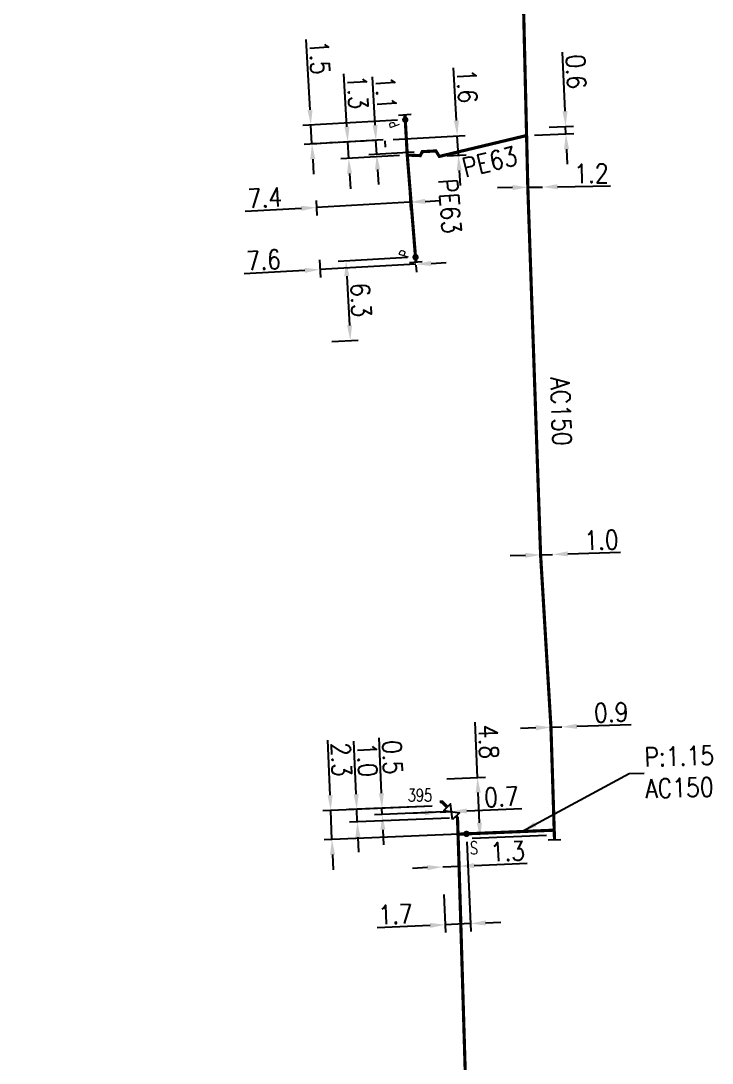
# Model space of a CAD drawing. Header units: millimetres. Extents: x 115991 to 117009, y 129000 to 129990.
# Drawn here: x 116871.4 to 116926.1, y 129636.6 to 129719.1 of the extents above; entities that cross this region are included whole.
import ezdxf
from ezdxf.enums import TextEntityAlignment as Align

# ---------------------------------------------------------------- set-up
doc = ezdxf.new("R2010")
doc.units = ezdxf.units.MM
doc.header["$PDMODE"] = 34
for name, pattern in [('DASHED', [0.75, 0.5, -0.25]), ('L_25_AP', [2000, 1000, 1000]), ('L_25_PE', [2000, 1000, 1000])]:
    doc.linetypes.add(name, pattern=pattern)
doc.layers.get('0').update_dxf_attribs({"linetype": 'CONTINUOUS'})
doc.layers.get('DEFPOINTS').update_dxf_attribs({"linetype": 'CONTINUOUS'})
for name, color, linetype in [('L_150', 1, 'CONTINUOUS'), ('L_300', 7, 'CONTINUOUS'), ('L_340', 7, 'CONTINUOUS')]:
    doc.layers.add(name, color=color, linetype=linetype)
doc.styles.add('G_ROMANS', font='ROMANS.SHX', dxfattribs={"width": 0.75})
doc.styles.get("Standard").update_dxf_attribs({"font": 'romans.shx', "width": 0.85})
doc.dimstyles.get("Standard").update_dxf_attribs({"dimtxt": 1.5, "dimasz": 1.2, "dimexe": 0.625, "dimexo": 0.625, "dimgap": 0.25, "dimtad": 1, "dimdec": 1, "dimzin": 0, "dimdsep": 46, "dimtxsty": 'Standard', "dimcen": -0.5, "dimadec": 0, "dimazin": 0, "dimtfac": 1, "dimtdec": 1, "dimtmove": 0, "dimatfit": 3, "dimfxl": 0, "dimtolj": 1, "dimtzin": 0, "dimarcsym": 0})

# ---------------------------------------------------------------- blocks, each defined once
blk = doc.blocks.new('L_300_09')
at = {"color": 0, "linetype": 'Continuous', "flags": 128}
blk.add_lwpolyline([(0.5, -0.375), (-0.5, 0.375), (-0.5, -0.375), (0.5, 0.375), (0.5, -0.375)], dxfattribs=at)
at = {"color": 0, "linetype": 'Continuous', "width": 0.75}
blk.add_attdef('NUM', text='', height=1, dxfattribs=at).set_placement((0, 1.691), align=Align.MIDDLE_CENTER)
at = {"color": 0, "linetype": 'Continuous', "width": 0.75, "flags": 3}
for tag, p in [('DEF_LEG', (0, -5)), ('DEF_COUP', (0, -7.5)), ('DEF_TYPE', (0, -10))]:
    blk.add_attdef(tag, text='', height=1.2, dxfattribs=at).set_placement(p, align=Align.MIDDLE)
blk = doc.blocks.new('L_340_07')
at = {"color": 0, "linetype": 'Continuous', "const_width": 0.25, "flags": 128}
blk.add_lwpolyline([(0, 0), (1.25, 0)], dxfattribs=at)
at = {"color": 0, "linetype": 'Continuous', "flags": 128}
blk.add_lwpolyline([(1.25, -0.5), (1.25, 0.5)], dxfattribs=at)
at = {"color": 0, "linetype": 'Continuous', "style": 'G_ROMANS', "width": 0.75, "flags": 3}
for tag, p in [('DEF_LEG', (0.723, -3.465)), ('DEF_COUP', (0.723, -5.965)), ('DEF_TYPE', (0.723, -8.465))]:
    blk.add_attdef(tag, text='', height=1.2, dxfattribs=at).set_placement(p, align=Align.MIDDLE)
blk = doc.blocks.new('L_300_11')
at = {"color": 0, "linetype": 'Continuous', "const_width": 0.248, "flags": 128}
blk.add_lwpolyline([(-0.126, 0, 1), (0.126, 0, 1)], format="xyb", close=True, dxfattribs=at)
at = {"linetype": 'Continuous', "style": 'G_ROMANS', "width": 0.75}
blk.add_attdef('S', text='', height=1, dxfattribs=at).set_placement((0, 1.35), align=Align.MIDDLE_CENTER)
at = {"color": 0, "linetype": 'Continuous', "width": 0.75, "flags": 3}
for tag, p in [('DEF_LEG', (0, -5)), ('DEF_COUP', (0, -7.5)), ('DEF_TYPE', (0, -10))]:
    blk.add_attdef(tag, text='', height=1.2, dxfattribs=at).set_placement(p, align=Align.MIDDLE)
blk = doc.blocks.new('*D330')
at = {"layer": 'DEFPOINTS', "color": 0, "linetype": 'Continuous', "transparency": 16777216}
for p in [(116912.555, 129710.683), (116914.483, 129710.76), (116911.395, 129710.036)]:
    blk.add_point(p, dxfattribs=at)
at = {"layer": 'L_150', "color": 0, "linetype": 'Continuous', "lineweight": -2, "transparency": 16777216}
for p, q in [((116914.435, 129711.959), (116914.249, 129716.628)), ((116912.02, 129710.061), (116915.132, 129710.185)), ((116913.18, 129710.708), (116915.108, 129710.785)), ((116914.507, 129710.16), (116914.483, 129710.76)), ((116914.555, 129708.961), (116914.603, 129707.762))]:
    blk.add_line(p, q, dxfattribs=at)
at = {"layer": 'L_150', "color": 0, "linetype": 'Continuous', "transparency": 16777216}
for points in [[(116914.635, 129711.967), (116914.235, 129711.951), (116914.483, 129710.76)], [(116914.755, 129708.969), (116914.355, 129708.953), (116914.507, 129710.16)]]:
    blk.add_solid(points, dxfattribs=at)
at = {"layer": 'L_150', "color": 0, "linetype": 'Continuous', "transparency": 16777216, "insert": (116915.311, 129715.084), "char_height": 1.5, "attachment_point": 5, "rotation": 272.28726}
blk.add_mtext('\\A1;0.6', dxfattribs=at)
blk = doc.blocks.new('*D331')
at = {"layer": 'DEFPOINTS', "color": 0, "linetype": 'Continuous', "transparency": 16777216}
for p in [(116911.492, 129705.94), (116912.642, 129705.961), (116912.642, 129705.961)]:
    blk.add_point(p, dxfattribs=at)
at = {"layer": 'L_150', "color": 0, "linetype": 'Continuous', "lineweight": -2, "transparency": 16777216}
for p, q in [((116913.842, 129705.983), (116918.03, 129706.06)), ((116910.292, 129705.918), (116909.093, 129705.896)), ((116911.492, 129705.94), (116912.642, 129705.961))]:
    blk.add_line(p, q, dxfattribs=at)
at = {"layer": 'L_150', "color": 0, "linetype": 'Continuous', "transparency": 16777216}
for points in [[(116910.289, 129706.118), (116910.296, 129705.718), (116911.492, 129705.94)], [(116913.838, 129706.183), (116913.845, 129705.783), (116912.642, 129705.961)]]:
    blk.add_solid(points, dxfattribs=at)
at = {"layer": 'L_150', "color": 0, "linetype": 'Continuous', "transparency": 16777216, "insert": (116916.518, 129707.032), "char_height": 1.5, "attachment_point": 5, "rotation": 1.05398}
blk.add_mtext('\\A1;1.2', dxfattribs=at)
blk = doc.blocks.new('*D332')
at = {"layer": 'DEFPOINTS', "color": 0, "linetype": 'Continuous', "transparency": 16777216}
for p in [(116912.503, 129676.863), (116913.452, 129676.896), (116913.452, 129676.896)]:
    blk.add_point(p, dxfattribs=at)
at = {"layer": 'L_150', "color": 0, "linetype": 'Continuous', "lineweight": -2, "transparency": 16777216}
for p, q in [((116911.303, 129676.821), (116910.104, 129676.779)), ((116912.503, 129676.863), (116913.452, 129676.896)), ((116914.651, 129676.938), (116918.838, 129677.084))]:
    blk.add_line(p, q, dxfattribs=at)
at = {"layer": 'L_150', "color": 0, "linetype": 'Continuous', "transparency": 16777216}
for points in [[(116914.644, 129677.138), (116914.658, 129676.738), (116913.452, 129676.896)], [(116911.296, 129677.021), (116911.31, 129676.621), (116912.503, 129676.863)]]:
    blk.add_solid(points, dxfattribs=at)
at = {"layer": 'L_150', "color": 0, "linetype": 'Continuous', "transparency": 16777216, "insert": (116917.31, 129678.031), "char_height": 1.5, "attachment_point": 5, "rotation": 2.00006}
blk.add_mtext('\\A1;1.0', dxfattribs=at)
blk = doc.blocks.new('*D334')
at = {"layer": 'DEFPOINTS', "color": 0, "linetype": 'Continuous', "transparency": 16777216}
for p in [(116904.452, 129659.12), (116907.512, 129659.248), (116913.593, 129654.697)]:
    blk.add_point(p, dxfattribs=at)
at = {"layer": 'L_340', "color": 0, "linetype": 'Continuous', "lineweight": -2, "transparency": 16777216}
for p, q in [((116907.512, 129659.248), (116907.33, 129663.615)), ((116905.077, 129659.146), (116908.137, 129659.274)), ((116907.662, 129655.651), (116907.562, 129658.049)), ((116912.969, 129654.671), (116907.088, 129654.426))]:
    blk.add_line(p, q, dxfattribs=at)
at = {"layer": 'L_340', "color": 0, "linetype": 'Continuous', "transparency": 16777216}
for points in [[(116907.762, 129658.057), (116907.362, 129658.041), (116907.512, 129659.248)], [(116907.862, 129655.659), (116907.462, 129655.643), (116907.712, 129654.452)]]:
    blk.add_solid(points, dxfattribs=at)
at = {"layer": 'L_340', "color": 0, "linetype": 'Continuous', "transparency": 16777216, "insert": (116908.395, 129662.073), "char_height": 1.5, "attachment_point": 5, "rotation": 272.38857}
blk.add_mtext('\\A1;4.8', dxfattribs=at)
blk = doc.blocks.new('*D333')
at = {"layer": 'DEFPOINTS', "color": 0, "linetype": 'Continuous', "transparency": 16777216}
for p in [(116913.323, 129663.221), (116914.173, 129663.252), (116914.173, 129663.252)]:
    blk.add_point(p, dxfattribs=at)
at = {"layer": 'L_150', "color": 0, "linetype": 'Continuous', "lineweight": -2, "transparency": 16777216}
for p, q in [((116912.124, 129663.178), (116910.925, 129663.135)), ((116913.323, 129663.221), (116914.173, 129663.252)), ((116915.372, 129663.296), (116919.68, 129663.451))]:
    blk.add_line(p, q, dxfattribs=at)
at = {"layer": 'L_150', "color": 0, "linetype": 'Continuous', "transparency": 16777216}
for points in [[(116912.117, 129663.378), (116912.131, 129662.978), (116913.323, 129663.221)], [(116915.365, 129663.495), (116915.379, 129663.096), (116914.173, 129663.252)]]:
    blk.add_solid(points, dxfattribs=at)
at = {"layer": 'L_150', "color": 0, "linetype": 'Continuous', "transparency": 16777216, "insert": (116918.089, 129664.395), "char_height": 1.5, "attachment_point": 5, "rotation": 2.07229}
blk.add_mtext('\\A1;0.9', dxfattribs=at)
blk = doc.blocks.new('*D340')
at = {"layer": 'DEFPOINTS', "color": 0, "linetype": 'Continuous', "transparency": 16777216}
for p in [(116904.563, 129656.505), (116904.563, 129656.505), (116905.462, 129656.545)]:
    blk.add_point(p, dxfattribs=at)
at = {"layer": 'L_300', "color": 0, "linetype": 'Continuous', "lineweight": -2, "transparency": 16777216}
for p, q in [((116904.563, 129656.505), (116905.462, 129656.545)), ((116906.661, 129656.599), (116911.028, 129656.794)), ((116903.364, 129656.452), (116902.165, 129656.398))]:
    blk.add_line(p, q, dxfattribs=at)
at = {"layer": 'L_300', "color": 0, "linetype": 'Continuous', "transparency": 16777216}
for points in [[(116903.355, 129656.652), (116903.373, 129656.252), (116904.563, 129656.505)], [(116906.652, 129656.799), (116906.67, 129656.399), (116905.462, 129656.545)]]:
    blk.add_solid(points, dxfattribs=at)
at = {"layer": 'L_300', "color": 0, "linetype": 'Continuous', "transparency": 16777216, "insert": (116909.399, 129657.722), "char_height": 1.5, "attachment_point": 5, "rotation": 2.55577}
blk.add_mtext('\\A1;0.7', dxfattribs=at)
blk = doc.blocks.new('*D336')
at = {"layer": 'DEFPOINTS', "color": 0, "linetype": 'Continuous', "transparency": 16777216}
for p in [(116904.757, 129652.168), (116904.757, 129652.168), (116906.055, 129652.226)]:
    blk.add_point(p, dxfattribs=at)
at = {"layer": 'L_150', "color": 0, "linetype": 'Continuous', "lineweight": -2, "transparency": 16777216}
for p, q in [((116907.254, 129652.28), (116911.439, 129652.466)), ((116903.558, 129652.115), (116902.359, 129652.061)), ((116904.757, 129652.168), (116906.055, 129652.226))]:
    blk.add_line(p, q, dxfattribs=at)
at = {"layer": 'L_150', "color": 0, "linetype": 'Continuous', "transparency": 16777216}
for points in [[(116907.245, 129652.479), (116907.263, 129652.08), (116906.055, 129652.226)], [(116903.549, 129652.314), (116903.567, 129651.915), (116904.757, 129652.168)]]:
    blk.add_solid(points, dxfattribs=at)
at = {"layer": 'L_150', "color": 0, "linetype": 'Continuous', "transparency": 16777216, "insert": (116909.901, 129653.399), "char_height": 1.5, "attachment_point": 5, "rotation": 2.55577}
blk.add_mtext('\\A1;1.3', dxfattribs=at)
blk = doc.blocks.new('*D335')
at = {"layer": 'DEFPOINTS', "color": 0, "linetype": 'Continuous', "transparency": 16777216}
for p in [(116895.9, 129656.644), (116904.541, 129657.005), (116913.581, 129655.08)]:
    blk.add_point(p, dxfattribs=at)
at = {"layer": 'L_150', "color": 0, "linetype": 'Continuous', "lineweight": -2, "transparency": 16777216}
for p, q in [((116895.85, 129657.843), (116895.668, 129662.211)), ((116903.916, 129656.979), (116895.276, 129656.618)), ((116895.996, 129654.346), (116895.9, 129656.644)), ((116912.957, 129655.054), (116895.372, 129654.32)), ((116896.046, 129653.147), (116896.096, 129651.948))]:
    blk.add_line(p, q, dxfattribs=at)
at = {"layer": 'L_150', "color": 0, "linetype": 'Continuous', "transparency": 16777216}
for points in [[(116896.05, 129657.852), (116895.65, 129657.835), (116895.9, 129656.644)], [(116896.246, 129653.156), (116895.846, 129653.139), (116895.996, 129654.346)]]:
    blk.add_solid(points, dxfattribs=at)
at = {"layer": 'L_150', "color": 0, "linetype": 'Continuous', "transparency": 16777216, "insert": (116896.733, 129660.668), "char_height": 1.5, "attachment_point": 5, "rotation": 272.38857}
blk.add_mtext('\\A1;2.3', dxfattribs=at)
blk = doc.blocks.new('*D337')
at = {"layer": 'DEFPOINTS', "color": 0, "linetype": 'Continuous', "transparency": 16777216}
for p in [(116906.641, 129654.79), (116904.826, 129650.61), (116904.96, 129647.598)]:
    blk.add_point(p, dxfattribs=at)
at = {"layer": 'L_300', "color": 0, "linetype": 'Continuous', "lineweight": -2, "transparency": 16777216}
for p, q in [((116906.669, 129654.166), (116906.986, 129647.063)), ((116904.854, 129649.986), (116904.988, 129646.974)), ((116903.762, 129647.545), (116899.577, 129647.358)), ((116906.958, 129647.687), (116904.96, 129647.598)), ((116908.157, 129647.741), (116909.356, 129647.794))]:
    blk.add_line(p, q, dxfattribs=at)
at = {"layer": 'L_300', "color": 0, "linetype": 'Continuous', "transparency": 16777216}
for points in [[(116903.753, 129647.744), (116903.771, 129647.345), (116904.96, 129647.598)], [(116908.148, 129647.941), (116908.166, 129647.541), (116906.958, 129647.687)]]:
    blk.add_solid(points, dxfattribs=at)
at = {"layer": 'L_300', "color": 0, "linetype": 'Continuous', "transparency": 16777216, "insert": (116901.025, 129648.424), "char_height": 1.5, "attachment_point": 5, "rotation": 2.55577}
blk.add_mtext('\\A1;1.7', dxfattribs=at)
blk = doc.blocks.new('*D338')
at = {"layer": 'DEFPOINTS', "color": 0, "linetype": 'Continuous', "transparency": 16777216}
for p in [(116904.541, 129657.005), (116905.462, 129656.545), (116899.977, 129656.317)]:
    blk.add_point(p, dxfattribs=at)
at = {"layer": 'L_300', "color": 0, "linetype": 'Continuous', "lineweight": -2, "transparency": 16777216}
for p, q in [((116899.906, 129658.013), (116899.724, 129662.38)), ((116903.916, 129656.979), (116899.331, 129656.787)), ((116904.838, 129656.519), (116899.352, 129656.291)), ((116899.977, 129656.317), (116899.956, 129656.814)), ((116900.027, 129655.118), (116900.077, 129653.919))]:
    blk.add_line(p, q, dxfattribs=at)
at = {"layer": 'L_300', "color": 0, "linetype": 'Continuous', "transparency": 16777216}
for points in [[(116900.106, 129658.021), (116899.706, 129658.004), (116899.956, 129656.814)], [(116900.226, 129655.126), (116899.827, 129655.109), (116899.977, 129656.317)]]:
    blk.add_solid(points, dxfattribs=at)
at = {"layer": 'L_300', "color": 0, "linetype": 'Continuous', "transparency": 16777216, "insert": (116900.789, 129660.837), "char_height": 1.5, "attachment_point": 5, "rotation": 272.38857}
blk.add_mtext('\\A1;0.5', dxfattribs=at)
blk = doc.blocks.new('*D339')
at = {"layer": 'DEFPOINTS', "color": 0, "linetype": 'Continuous', "transparency": 16777216}
for p in [(116897.96, 129656.73), (116904.541, 129657.005), (116905.93, 129656.062)]:
    blk.add_point(p, dxfattribs=at)
at = {"layer": 'L_150', "color": 0, "linetype": 'Continuous', "lineweight": -2, "transparency": 16777216}
for p, q in [((116897.91, 129657.929), (116897.736, 129662.115)), ((116903.916, 129656.979), (116897.336, 129656.704)), ((116898.002, 129655.731), (116897.96, 129656.73)), ((116905.306, 129656.036), (116897.378, 129655.705)), ((116898.052, 129654.532), (116898.102, 129653.333))]:
    blk.add_line(p, q, dxfattribs=at)
at = {"layer": 'L_150', "color": 0, "linetype": 'Continuous', "transparency": 16777216}
for points in [[(116898.11, 129657.938), (116897.711, 129657.921), (116897.96, 129656.73)], [(116898.252, 129654.541), (116897.852, 129654.524), (116898.002, 129655.731)]]:
    blk.add_solid(points, dxfattribs=at)
at = {"layer": 'L_150', "color": 0, "linetype": 'Continuous', "transparency": 16777216, "insert": (116898.797, 129660.663), "char_height": 1.5, "attachment_point": 5, "rotation": 272.38857}
blk.add_mtext('\\A1;1.0', dxfattribs=at)
blk = doc.blocks.new('*D727')
at = {"layer": 'DEFPOINTS', "color": 0, "linetype": 'Continuous', "transparency": 16777216}
for p in [(116902.608, 129700.411), (116895.364, 129693.705), (116897.455, 129693.819)]:
    blk.add_point(p, dxfattribs=at)
at = {"layer": 'L_340', "color": 0, "linetype": 'Continuous', "lineweight": -2, "transparency": 16777216}
for p, q in [((116901.984, 129700.377), (116896.486, 129700.076)), ((116897.176, 129698.912), (116897.389, 129695.018)), ((116895.988, 129693.739), (116898.079, 129693.853))]:
    blk.add_line(p, q, dxfattribs=at)
at = {"layer": 'L_340', "color": 0, "linetype": 'Continuous', "transparency": 16777216}
for points in [[(116897.376, 129698.923), (116896.976, 129698.901), (116897.11, 129700.11)], [(116897.589, 129695.028), (116897.19, 129695.007), (116897.455, 129693.819)]]:
    blk.add_solid(points, dxfattribs=at)
at = {"layer": 'L_340', "color": 0, "linetype": 'Continuous', "transparency": 16777216, "insert": (116898.281, 129697.019), "char_height": 1.5, "attachment_point": 5, "rotation": 273.13365}
blk.add_mtext('\\A1;6.3', dxfattribs=at)
blk = doc.blocks.new('*D728')
at = {"layer": 'DEFPOINTS', "color": 0, "linetype": 'Continuous', "transparency": 16777216}
for p in [(116894.974, 129700.828), (116902.608, 129700.411), (116895.051, 129699.432)]:
    blk.add_point(p, dxfattribs=at)
at = {"layer": 'L_340', "color": 0, "linetype": 'Continuous', "lineweight": -2, "transparency": 16777216}
for p, q in [((116895.008, 129700.204), (116895.085, 129698.807)), ((116902.639, 129699.847), (116895.051, 129699.432)), ((116902.643, 129699.787), (116902.673, 129699.223)), ((116903.837, 129699.913), (116905.036, 129699.978)), ((116893.852, 129699.366), (116889.058, 129699.103))]:
    blk.add_line(p, q, dxfattribs=at)
at = {"layer": 'L_340', "color": 0, "linetype": 'Continuous', "transparency": 16777216}
for points in [[(116893.841, 129699.566), (116893.863, 129699.166), (116895.051, 129699.432)], [(116903.826, 129700.112), (116903.848, 129699.713), (116902.639, 129699.847)]]:
    blk.add_solid(points, dxfattribs=at)
at = {"layer": 'L_340', "color": 0, "linetype": 'Continuous', "transparency": 16777216, "insert": (116890.587, 129700.189), "char_height": 1.5, "attachment_point": 5, "rotation": 3.13365}
blk.add_mtext('\\A1;7.6', dxfattribs=at)
blk = doc.blocks.new('L_300_12')
at = {"color": 0, "linetype": 'Continuous', "const_width": 0.497, "flags": 128}
blk.add_lwpolyline([(-0.25, 0, 1), (0.25, 0, 1)], format="xyb", close=True, dxfattribs=at)
at = {"color": 0, "linetype": 'Continuous', "style": 'G_ROMANS', "width": 0.75}
blk.add_text('P', height=1.5, dxfattribs=at).set_placement((0, 1.85), align=Align.MIDDLE)
at = {"color": 0, "linetype": 'Continuous', "style": 'G_ROMANS', "width": 0.75, "flags": 3}
for tag, p in [('DEF_LEG', (0, -5)), ('DEF_COUP', (0, -7.5)), ('DEF_TYPE', (0, -10))]:
    blk.add_attdef(tag, text='', height=1.2, dxfattribs=at).set_placement(p, align=Align.MIDDLE)
blk = doc.blocks.new('*D729')
at = {"layer": 'DEFPOINTS', "color": 0, "linetype": 'Continuous', "transparency": 16777216}
for p in [(116901.954, 129708.489), (116894.711, 129705.516), (116894.777, 129704.342)]:
    blk.add_point(p, dxfattribs=at)
at = {"layer": 'L_150', "color": 0, "linetype": 'Continuous', "lineweight": -2, "transparency": 16777216}
for p, q in [((116901.99, 129707.865), (116902.2, 129704.136)), ((116894.746, 129704.892), (116894.812, 129703.718)), ((116902.165, 129704.76), (116894.777, 129704.342)), ((116903.363, 129704.828), (116904.561, 129704.895)), ((116893.579, 129704.275), (116889.132, 129704.023))]:
    blk.add_line(p, q, dxfattribs=at)
at = {"layer": 'L_150', "color": 0, "linetype": 'Continuous', "transparency": 16777216}
for points in [[(116893.568, 129704.474), (116893.59, 129704.075), (116894.777, 129704.342)], [(116903.352, 129705.027), (116903.375, 129704.628), (116902.165, 129704.76)]]:
    blk.add_solid(points, dxfattribs=at)
at = {"layer": 'L_150', "color": 0, "linetype": 'Continuous', "transparency": 16777216, "insert": (116890.689, 129705.113), "char_height": 1.5, "attachment_point": 5, "rotation": 3.23454}
blk.add_mtext('\\A1;7.4', dxfattribs=at)
blk = doc.blocks.new('*D730')
at = {"layer": 'DEFPOINTS', "color": 0, "linetype": 'Continuous', "transparency": 16777216}
for p in [(116901.796, 129711.285), (116894.414, 129709.365), (116900.212, 129709.693)]:
    blk.add_point(p, dxfattribs=at)
at = {"layer": 'L_340', "color": 0, "linetype": 'Continuous', "lineweight": -2, "transparency": 16777216}
for p, q in [((116894.262, 129712.061), (116893.946, 129717.643)), ((116901.172, 129711.25), (116893.705, 129710.828)), ((116894.414, 129709.365), (116894.329, 129710.863)), ((116899.588, 129709.658), (116893.79, 129709.33)), ((116894.482, 129708.167), (116894.549, 129706.969))]:
    blk.add_line(p, q, dxfattribs=at)
at = {"layer": 'L_340', "color": 0, "linetype": 'Continuous', "transparency": 16777216}
for points in [[(116894.461, 129712.072), (116894.062, 129712.05), (116894.329, 129710.863)], [(116894.681, 129708.178), (116894.282, 129708.156), (116894.414, 129709.365)]]:
    blk.add_solid(points, dxfattribs=at)
at = {"layer": 'L_340', "color": 0, "linetype": 'Continuous', "transparency": 16777216, "insert": (116895.029, 129716.207), "char_height": 1.5, "attachment_point": 5, "rotation": 273.23454}
blk.add_mtext('\\A1;1.5', dxfattribs=at)
blk = doc.blocks.new('*D731')
at = {"layer": 'DEFPOINTS', "color": 0, "linetype": 'Continuous', "transparency": 16777216}
for p in [(116897.25, 129709.525), (116900.212, 129709.693), (116901.954, 129708.489)]:
    blk.add_point(p, dxfattribs=at)
at = {"layer": 'L_150', "color": 0, "linetype": 'Continuous', "lineweight": -2, "transparency": 16777216}
for p, q in [((116897.182, 129710.724), (116896.946, 129714.906)), ((116899.588, 129709.658), (116896.626, 129709.49)), ((116897.323, 129708.228), (116897.25, 129709.525)), ((116901.33, 129708.454), (116896.699, 129708.192)), ((116897.391, 129707.029), (116897.459, 129705.831))]:
    blk.add_line(p, q, dxfattribs=at)
at = {"layer": 'L_150', "color": 0, "linetype": 'Continuous', "transparency": 16777216}
for points in [[(116897.382, 129710.735), (116896.983, 129710.712), (116897.25, 129709.525)], [(116897.591, 129707.041), (116897.191, 129707.018), (116897.323, 129708.228)]]:
    blk.add_solid(points, dxfattribs=at)
at = {"layer": 'L_150', "color": 0, "linetype": 'Continuous', "transparency": 16777216, "insert": (116898.029, 129713.47), "char_height": 1.5, "attachment_point": 5, "rotation": 273.23454}
blk.add_mtext('\\A1;1.3', dxfattribs=at)
blk = doc.blocks.new('*D732')
at = {"layer": 'DEFPOINTS', "color": 0, "linetype": 'Continuous', "transparency": 16777216}
for p in [(116900.212, 129709.693), (116905.912, 129710.015), (116904.491, 129708.382)]:
    blk.add_point(p, dxfattribs=at)
at = {"layer": 'L_150', "color": 0, "linetype": 'Continuous', "lineweight": -2, "transparency": 16777216}
for p, q in [((116905.844, 129711.213), (116905.608, 129715.396)), ((116900.836, 129709.728), (116906.536, 129710.05)), ((116906, 129708.467), (116905.912, 129710.015)), ((116905.115, 129708.418), (116906.624, 129708.503)), ((116906.067, 129707.269), (116906.135, 129706.071))]:
    blk.add_line(p, q, dxfattribs=at)
at = {"layer": 'L_150', "color": 0, "linetype": 'Continuous', "transparency": 16777216}
for points in [[(116906.044, 129711.224), (116905.645, 129711.202), (116905.912, 129710.015)], [(116906.267, 129707.281), (116905.868, 129707.258), (116906, 129708.467)]]:
    blk.add_solid(points, dxfattribs=at)
at = {"layer": 'L_150', "color": 0, "linetype": 'Continuous', "transparency": 16777216, "insert": (116906.691, 129713.96), "char_height": 1.5, "attachment_point": 5, "rotation": 273.23454}
blk.add_mtext('\\A1;1.6', dxfattribs=at)
blk = doc.blocks.new('*D733')
at = {"layer": 'DEFPOINTS', "color": 0, "linetype": 'Continuous', "transparency": 16777216}
for p in [(116899.477, 129709.651), (116900.212, 129709.693), (116903.138, 129708.756)]:
    blk.add_point(p, dxfattribs=at)
at = {"layer": 'L_150', "color": 0, "linetype": 'Continuous', "lineweight": -2, "transparency": 16777216}
for p, q in [((116899.41, 129710.849), (116899.194, 129714.668)), ((116899.588, 129709.658), (116898.853, 129709.616)), ((116899.539, 129708.553), (116899.477, 129709.651)), ((116902.514, 129708.721), (116898.915, 129708.518)), ((116899.607, 129707.355), (116899.675, 129706.157))]:
    blk.add_line(p, q, dxfattribs=at)
at = {"layer": 'L_150', "color": 0, "linetype": 'Continuous', "transparency": 16777216}
for points in [[(116899.609, 129710.861), (116899.21, 129710.838), (116899.477, 129709.651)], [(116899.807, 129707.366), (116899.408, 129707.344), (116899.539, 129708.553)]]:
    blk.add_solid(points, dxfattribs=at)
at = {"layer": 'L_150', "color": 0, "linetype": 'Continuous', "transparency": 16777216, "insert": (116900.266, 129713.414), "char_height": 1.5, "attachment_point": 5, "rotation": 273.23454}
blk.add_mtext('\\A1;1.1', dxfattribs=at)

msp = doc.modelspace()

# ---------------------------------------------------------------- linework, layer by layer
at = {"layer": 'L_150', "linetype": 'L_25_AP', "const_width": 0.25, "flags": 128}
for points in [[(116913.593, 129654.697), (116913.581, 129655.08), (116913.323, 129663.221), (116912.503, 129676.863), (116911.492, 129705.94), (116911.395, 129710.036), (116911.078, 129723.449), (116910.15, 129742.348), (116909.556, 129756.678), (116909.131, 129769.463)], [(116905.114, 129656.905), (116904.708, 129657.324), (116904.528, 129657.317)], [(116905.81, 129656.186), (116905.93, 129656.062), (116905.972, 129654.763), (116906.055, 129652.226), (116907.546, 129602.355), (116907.546, 129602.355), (116907.31, 129601.783), (116906.677, 129600.249), (116896.702, 129597.509), (116881.927, 129593.232), (116877.792, 129592.036), (116858.051, 129586.325), (116840.873, 129581.584), (116804.784, 129564.803), (116803.409, 129563.744), (116803.811, 129562.796)], [(116913.581, 129655.08), (116905.972, 129654.763)]]:
    msp.add_lwpolyline(points, dxfattribs=at)
at = {"layer": 'L_150', "linetype": 'L_25_PE', "const_width": 0.25, "flags": 128}
for points in [[(116902.608, 129700.411), (116901.954, 129708.489), (116901.796, 129711.285)], [(116901.954, 129708.489), (116902.981, 129708.446), (116903.138, 129708.756), (116904.219, 129708.818), (116904.491, 129708.382), (116911.395, 129710.036)]]:
    msp.add_lwpolyline(points, dxfattribs=at)
at = {"layer": 'L_150', "color": 7, "linetype": 'DASHED', "flags": 128}
msp.add_lwpolyline([(116900.243, 129709.103), (116900.212, 129709.693), (116894.493, 129709.37)], dxfattribs=at)

# ---------------------------------------------------------------- block references
at = {"layer": 'L_300'}
for p, xscale, yscale, zscale, rotation in [((116901.796, 129711.285), 0.5, 0.5, 0.5, 111.3132818353416), ((116902.608, 129700.411), 0.4999999999999999, 0.4999999999999999, 0.4999999999999999, 72.15751172524932)]:
    msp.add_blockref('L_300_12', p, dxfattribs=dict(at, xscale=xscale, yscale=yscale, zscale=zscale, rotation=rotation))
ref = msp.add_blockref('L_300_09', (116905.462, 129656.545), dxfattribs=dict(at, rotation=314.0629778512076))
ref.add_attrib('NUM', '395', dxfattribs={"layer": '0', "color": 0, "linetype": 'Continuous', "height": 1, "width": 0.75}).set_placement((116902.959, 129657.841), align=Align.MIDDLE_CENTER)
ref = msp.add_blockref('L_300_11', (116906.641, 129654.79), dxfattribs=dict(at, rotation=2.388565812910981))
ref.add_attrib('S', 'S', dxfattribs={"layer": '0', "linetype": 'Continuous', "height": 1, "style": 'G_ROMANS', "width": 0.75}).set_placement((116907.233, 129653.673), align=Align.MIDDLE_CENTER)
at = {"layer": 'L_340', "xscale": 0.3}
for p, rotation in [((116901.796, 129711.285), 94.54800590883009), ((116902.608, 129700.411), 274.5480059226549), ((116913.593, 129654.697), 271.8138617399026)]:
    msp.add_blockref('L_340_07', p, dxfattribs=dict(at, rotation=rotation))

# ---------------------------------------------------------------- texts
at = {"layer": 'L_150', "linetype": 'Continuous', "width": 0.85}
for s, rotation, p in [('PE63', 13.46963, (116906.523, 129706.728)), ('PE63', 274.54801, (116904.396, 129706.563)), ('AC150', 271.99064, (116913.28, 129690.881))]:
    msp.add_text(s, height=1.5, rotation=rotation, dxfattribs=at).set_placement(p)
at = {"layer": 'L_150', "linetype": 'Continuous', "insert": (116920.804, 129657.608), "char_height": 1.5, "attachment_point": 7, "rotation": 1.56677}
msp.add_mtext('\\A1;P:1.15\\PAC150', dxfattribs=at)

# ---------------------------------------------------------------- dimensions: what is measured, and where the dimension line sits
at = {"layer": 'L_150', "linetype": 'Continuous'}
for base, p1, p2, angle, picture, middle in [((116914.483, 129710.76), (116911.395, 129710.036), (116912.555, 129710.683), 272.28726, '*D330', (116914.312, 129715.044)), ((116912.6419, 129705.9609), (116911.4921, 129705.9398), (116912.6419, 129705.9609), 181.05398, '*D331', (116916.5359, 129706.0326)), ((116913.452, 129676.896), (116912.503, 129676.863), (116913.452, 129676.896), 182.00006, '*D332', (116917.344, 129677.032)), ((116914.173, 129663.252), (116913.323, 129663.221), (116914.173, 129663.252), 182.07229, '*D333', (116918.126, 129663.395)), ((116895.9, 129656.644), (116913.581, 129655.08), (116904.541, 129657.005), 272.38857, '*D335', (116895.734, 129660.627)), ((116897.96, 129656.73), (116905.93, 129656.062), (116904.541, 129657.005), 272.38857, '*D339', (116897.798, 129660.622)), ((116904.757, 129652.168), (116906.055, 129652.226), (116904.757, 129652.168), 2.55577, '*D336', (116909.946, 129652.4))]:
    dim = msp.add_linear_dim(base=base, p1=p1, p2=p2, angle=angle, dimstyle='Standard', dxfattribs=at)
    dim.commit()
    dim.dimension.update_dxf_attribs({"geometry": picture, "text_midpoint": middle, "dimtype": 160})
for base, p1, p2, angle, picture, middle in [((116905.912, 129710.015), (116904.491, 129708.382), (116900.212, 129709.693), 273.23454, '*D732', (116905.692, 129713.903)), ((116897.25, 129709.525), (116901.954, 129708.489), (116900.212, 129709.693), 273.23454, '*D731', (116897.03, 129713.414)), ((116899.477, 129709.651), (116903.138, 129708.756), (116900.212, 129709.693), 273.23454, '*D733', (116899.268, 129713.358)), ((116894.777, 129704.342), (116901.954, 129708.489), (116894.711, 129705.516), 3.23454, '*D729', (116890.746, 129704.114))]:
    dim = msp.add_linear_dim(base=base, p1=p1, p2=p2, angle=angle, dimstyle='Standard', override={"dimatfit": 0}, dxfattribs=at)
    dim.commit()
    dim.dimension.update_dxf_attribs({"geometry": picture, "text_midpoint": middle, "dimtype": 160})
at = {"layer": 'L_300', "linetype": 'Continuous'}
dim = msp.add_linear_dim(base=(116899.977, 129656.317), p1=(116904.541, 129657.005), p2=(116905.462, 129656.545), angle=92.38857, dimstyle='Standard', dxfattribs=at)
dim.commit()
dim.dimension.update_dxf_attribs({"geometry": '*D338', "text_midpoint": (116899.79, 129660.796), "dimtype": 160})
for base, p1, p2, text, picture, middle in [((116904.563, 129656.505), (116905.462, 129656.545), (116904.563, 129656.505), '0.7', '*D340', (116909.444, 129656.723)), ((116904.96, 129647.598), (116906.641, 129654.79), (116904.826, 129650.61), '1.7', '*D337', (116901.07, 129647.425))]:
    dim = msp.add_linear_dim(base=base, p1=p1, p2=p2, angle=2.55577, text=text, dimstyle='Standard', override={"dimatfit": 0}, dxfattribs=at)
    dim.commit()
    dim.dimension.update_dxf_attribs({"geometry": picture, "text_midpoint": middle, "dimtype": 160})
at = {"layer": 'L_340', "linetype": 'Continuous'}
for base, p1, p2, angle, picture, middle in [((116894.414, 129709.365), (116901.796, 129711.285), (116900.212, 129709.693), 93.23454, '*D730', (116894.031, 129716.151)), ((116895.051, 129699.432), (116902.608, 129700.411), (116894.974, 129700.828), 3.13365, '*D728', (116890.641, 129699.19)), ((116897.455, 129693.819), (116902.608, 129700.411), (116895.364, 129693.705), 93.13365, '*D727', (116897.283, 129696.965))]:
    dim = msp.add_linear_dim(base=base, p1=p1, p2=p2, angle=angle, dimstyle='Standard', override={"dimatfit": 0}, dxfattribs=at)
    dim.commit()
    dim.dimension.update_dxf_attribs({"geometry": picture, "text_midpoint": middle, "dimtype": 160})
dim = msp.add_linear_dim(base=(116907.512, 129659.248), p1=(116913.593, 129654.697), p2=(116904.452, 129659.12), angle=92.38857, dimstyle='Standard', dxfattribs=at)
dim.commit()
dim.dimension.update_dxf_attribs({"geometry": '*D334', "text_midpoint": (116907.396, 129662.031), "dimtype": 160})

# ---------------------------------------------------------------- leaders
at = {"layer": 'L_150', "linetype": 'Continuous'}
msp.add_leader([(116911.031, 129654.974), (116919.505, 129659.56), (116920.705, 129659.593)], dimstyle='Standard', dxfattribs=at)

doc.saveas('drawing.dxf')
